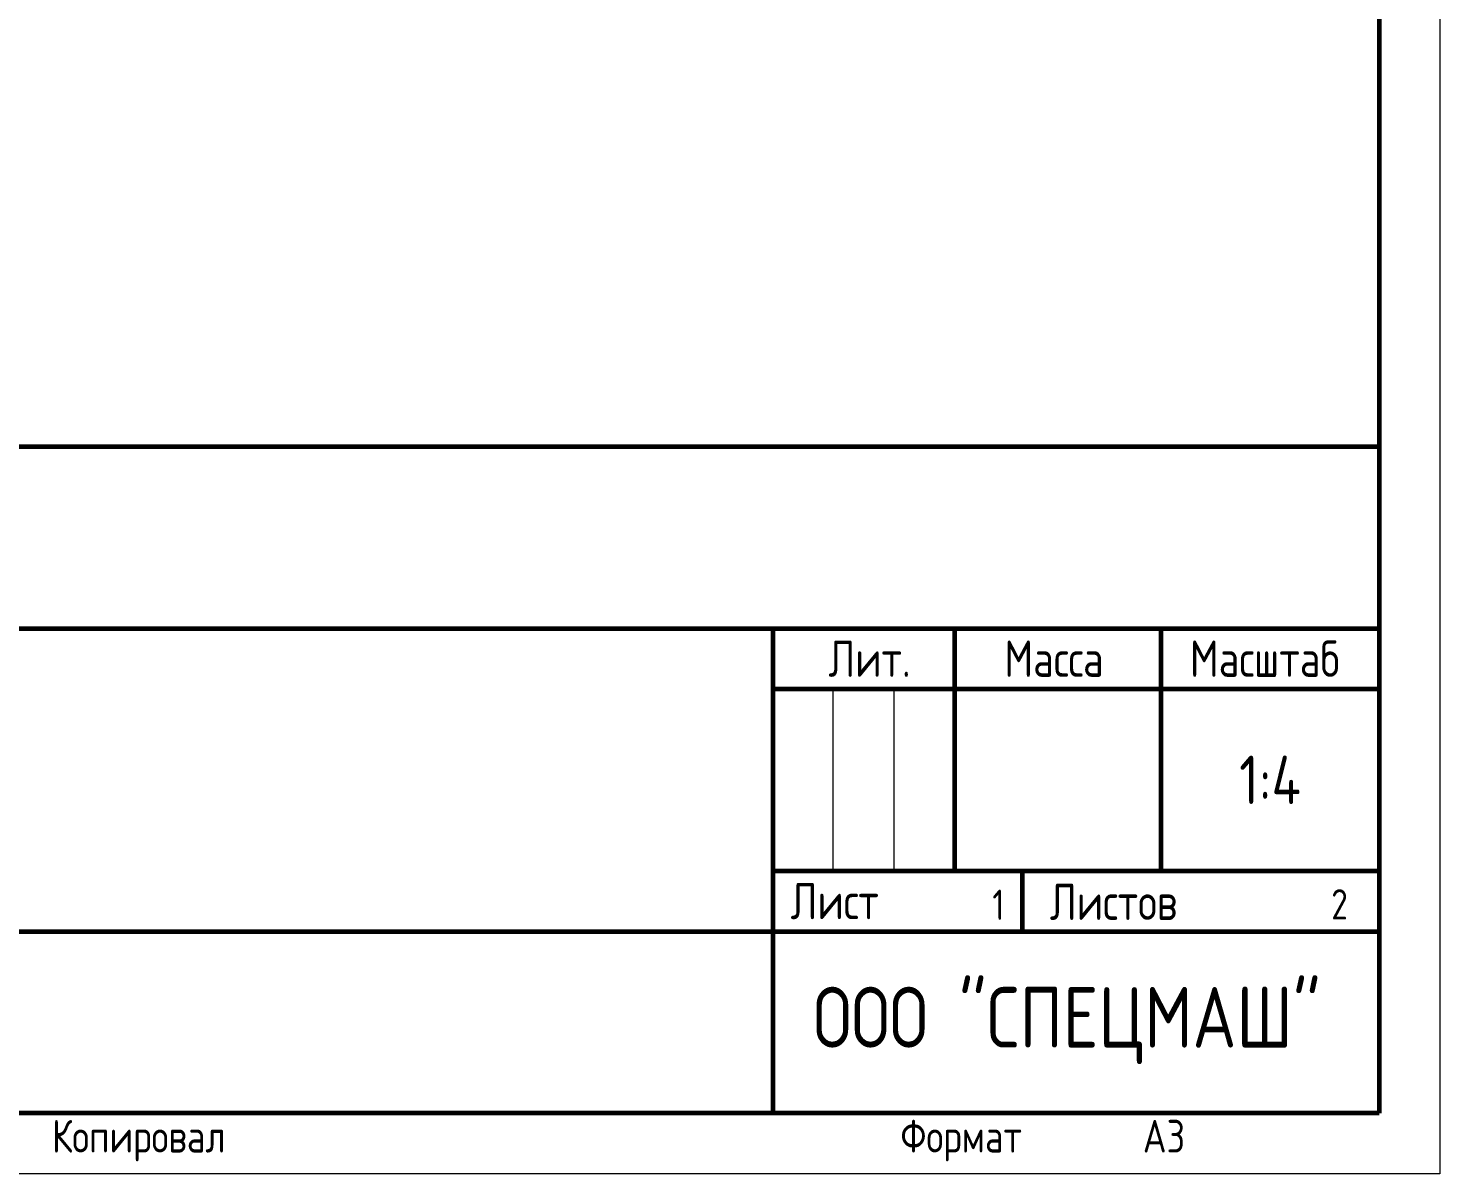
# Model space of a CAD drawing. Header units: millimetres. Extents: x -101 to 319, y -85 to 212.
# Drawn here: x 203 to 319.5, y -84.9 to 9.6 of the extents above; entities that cross this region are included whole.
import ezdxf
from ezdxf.enums import TextEntityAlignment as Align

# ---------------------------------------------------------------- set-up
doc = ezdxf.new("R2010")
doc.units = ezdxf.units.MM
doc.linetypes.add('K5LT_BASIC', pattern=[0])
doc.linetypes.add('K5LT_THIN', pattern=[0])
for name, color, linetype in [('BORDER_TEXT', 7, 'Continuous'), ('TEXT', 4, 'Continuous'), ('TEXT_TRANSLATION_EN', 51, 'Continuous'), ('TITLE_TEXT', 7, 'Continuous')]:
    doc.layers.add(name, color=color, linetype=linetype)
doc.styles.get("Standard").update_dxf_attribs({"font": 'GOST_A.TTF'})

# ---------------------------------------------------------------- blocks, each defined once
blk = doc.blocks.new('Border_A3')
at = {"color": 7, "linetype": 'K5LT_THIN', "lineweight": 18}
for p, q in [((400, 292), (400, -5)), ((349.96, 20), (349.96, 35)), ((354.98, 20), (354.98, 35)), ((400, -5), (-20, -5))]:
    blk.add_line(p, q, dxfattribs=at)
at = {"color": 7, "linetype": 'K5LT_BASIC', "lineweight": 60}
for p, q in [((395, 287), (395, 0)), ((210, 55), (395, 55)), ((275, 40), (395, 40)), ((345, 0), (345, 40)), ((360, 20), (360, 40)), ((377, 20), (377, 40)), ((345, 35), (360, 35)), ((360, 35), (395, 35)), ((345, 20), (395, 20)), ((365.57, 15), (365.57, 20)), ((275, 15), (345, 15)), ((345, 15), (395, 15)), ((395, 0), (0, 0))]:
    blk.add_line(p, q, dxfattribs=at)
blk.add_line((345, 40), (275, 40))
at = {"color": 7, "char_height": 2.7, "attachment_point": 1}
for s, insert in [('Копировал', (285.5, -0.55)), ('Формат', (355.5, -0.55)), ('A3', (375.5, -0.55))]:
    blk.add_mtext(s, dxfattribs=dict(at, insert=insert))
at = {"layer": 'BORDER_TEXT', "color": 7}
for s, height, p in [('Лит. ', 3, (353.72, 37.5)), ('Масса ', 3, (368.94, 37.5)), ('Масштаб ', 3, (386.33, 37.5)), ('Лист ', 3, (350.85, 17.5)), ('Листов ', 3, (373.86, 17.44)), ('ООО "СПЕЦМАШ" ', 5, (370.53, 7.91))]:
    blk.add_text(s, height=height, dxfattribs=at).set_placement(p, align=Align.MIDDLE_CENTER)
for tag, height, p in [('RUTITLE', 4, (335, 47.5)), ('PROJECT_TITLE_2', 4, (313.54, 26.7)), ('PROJECT_TITLE_3', 4, (313.54, 19.47)), ('RUSHEET', 2.5, (363.59, 17.19)), ('RUSHTS', 2.5, (391.73, 17.23)), ('COMPANY', 4, (310, 7.5))]:
    blk.add_attdef(tag, text='', height=height, dxfattribs=at).set_placement(p, align=Align.MIDDLE_CENTER)
blk.add_attdef('PROJECT_TITLE_1', text='', height=4, dxfattribs=at).set_placement((313.31, 35.19), align=Align.TOP_CENTER)
at = {"layer": 'TEXT', "color": 7, "lineweight": 5}
for tag, p in [('RUDES', (227.5, 27.5)), ('RUCHECK', (227.5, 22.5)), ('RUTCONT', (227.5, 17.5)), ('RUNCONT', (227.5, 7.5)), ('RUPEM', (227.5, 2.5))]:
    blk.add_attdef(tag, text='', height=2.5, dxfattribs=at).set_placement(p, align=Align.MIDDLE_LEFT)
for tag, p in [('RUDESDATA', (269.87, 27.34)), ('RUCHECKDATA', (269.87, 22.35)), ('RUTCONTDATA', (269.87, 17.35)), ('RUNCONTDATA', (269.87, 7.35)), ('RUPEMDATA', (269.87, 2.35))]:
    blk.add_attdef(tag, text='', height=2.3, dxfattribs=at).set_placement(p, align=Align.MIDDLE_CENTER)
at = {"layer": 'TEXT_TRANSLATION_EN', "color": 7}
blk.add_attdef('SCALE', text='', height=4, dxfattribs=at).set_placement((386, 27.5), align=Align.MIDDLE_CENTER)
at = {"layer": 'TITLE_TEXT', "color": 7, "lineweight": 30}
blk.add_attdef('RUTITLE_TOP', text='', height=4, rotation=180, dxfattribs=at).set_placement((67.76, 279.43), align=Align.MIDDLE_LEFT)

msp = doc.modelspace()

# ---------------------------------------------------------------- block references
ref = msp.add_blockref('Border_A3', (-80.537, -79.912))
ref.add_attrib('SCALE', '1:4', dxfattribs={"layer": 'TEXT_TRANSLATION_EN', "color": 7, "height": 4}).set_placement((305.462, -52.412), align=Align.MIDDLE_CENTER)
ref.add_attrib('RUSHEET', '1', dxfattribs={"layer": 'BORDER_TEXT', "color": 7, "height": 2.5}).set_placement((283.048, -62.72), align=Align.MIDDLE_CENTER)
ref.add_attrib('RUSHTS', '2', dxfattribs={"layer": 'BORDER_TEXT', "color": 7, "height": 2.5}).set_placement((311.191, -62.682), align=Align.MIDDLE_CENTER)

doc.saveas('drawing.dxf')
